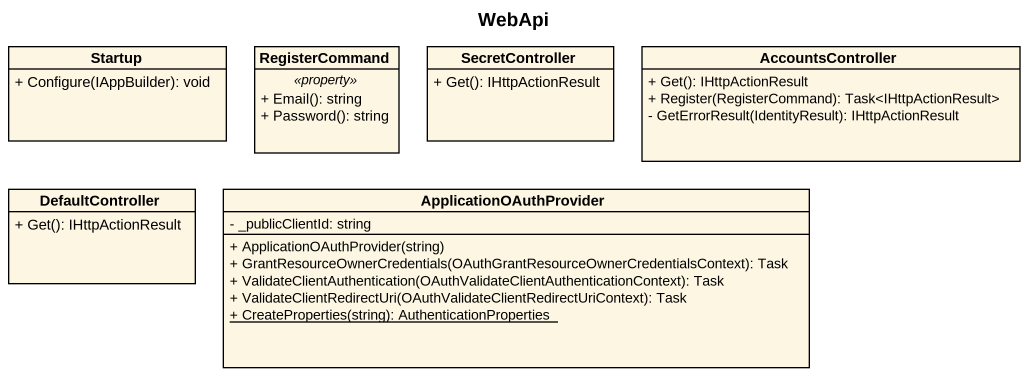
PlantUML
@startuml
title WebApi
hide circle
hide empty members
skinparam classAttributeIconSize 0
class Startup {
  + Configure(IAppBuilder): void
}
class RegisterCommand {
  .. <<property>> ..
  + Email(): string
  + Password(): string
}
class SecretController {
  + Get(): IHttpActionResult
}
class AccountsController {
  + Get(): IHttpActionResult
  + Register(RegisterCommand): Task<IHttpActionResult>
  - GetErrorResult(IdentityResult): IHttpActionResult
}
class DefaultController {
  + Get(): IHttpActionResult
}
class ApplicationOAuthProvider {
  - _publicClientId: string
  + ApplicationOAuthProvider(string)
  + GrantResourceOwnerCredentials(OAuthGrantResourceOwnerCredentialsContext): Task
  + ValidateClientAuthentication(OAuthValidateClientAuthenticationContext): Task
  + ValidateClientRedirectUri(OAuthValidateClientRedirectUriContext): Task
  {static} + CreateProperties(string): AuthenticationProperties
}
@enduml
